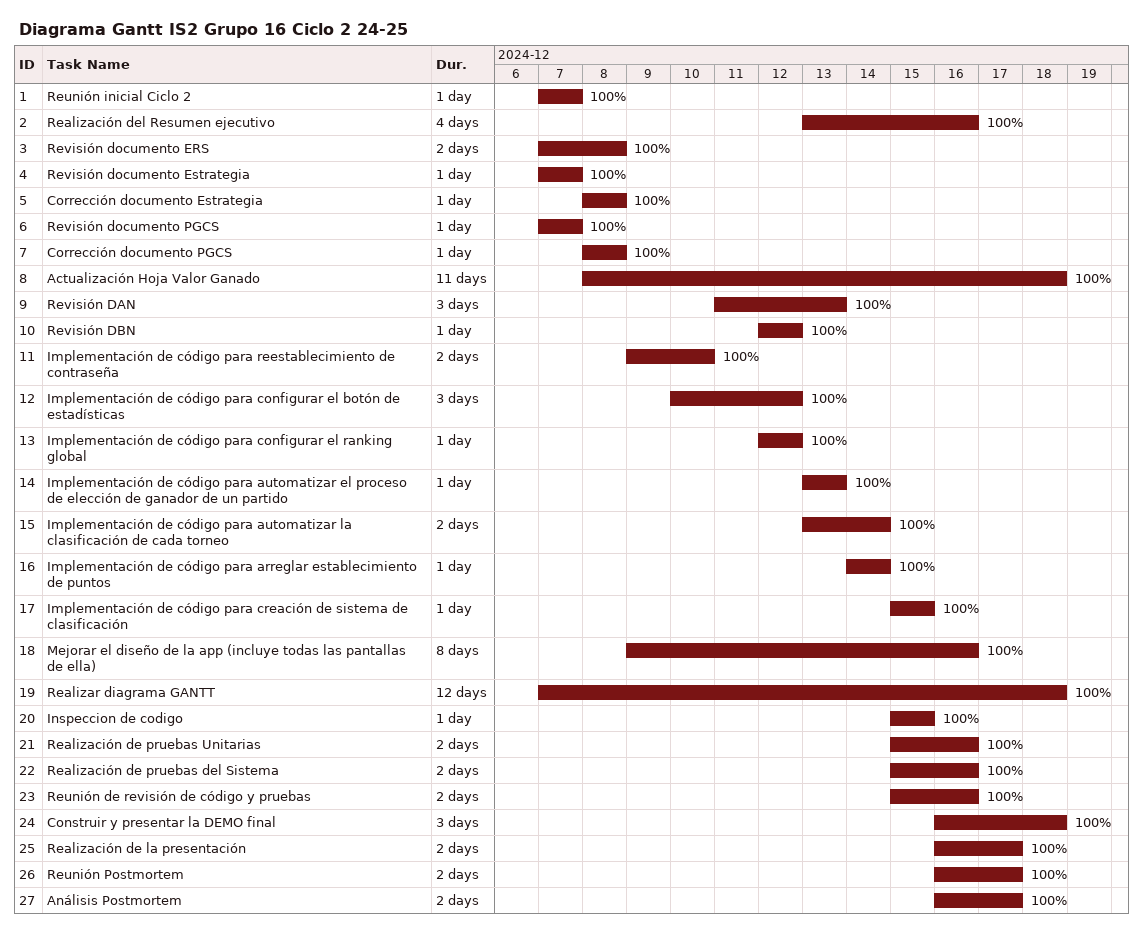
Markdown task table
Diagrama Gantt IS2 Grupo 16 Ciclo 2 24-25

| ID | Task | Duration | Start | Finish | % complete |
|---|---|---|---|---|---|
| 1 | Reunión inicial Ciclo 2 | 1d | 2024-12-07 | 2024-12-07 | 100 |
| 2 | Realización del Resumen ejecutivo | 4d | 2024-12-13 | 2024-12-16 | 100 |
| 3 | Revisión documento ERS | 2d | 2024-12-07 | 2024-12-08 | 100 |
| 4 | Revisión documento Estrategia | 1d | 2024-12-07 | 2024-12-07 | 100 |
| 5 | Corrección documento Estrategia | 1d | 2024-12-08 | 2024-12-08 | 100 |
| 6 | Revisión documento PGCS | 1d | 2024-12-07 | 2024-12-07 | 100 |
| 7 | Corrección documento PGCS | 1d | 2024-12-08 | 2024-12-08 | 100 |
| 8 | Actualización Hoja Valor Ganado | 11d | 2024-12-08 | 2024-12-18 | 100 |
| 9 | Revisión DAN | 3d | 2024-12-11 | 2024-12-13 | 100 |
| 10 | Revisión DBN | 1d | 2024-12-12 | 2024-12-12 | 100 |
| 11 | Implementación de código para reestablecimiento de contraseña | 2d | 2024-12-09 | 2024-12-10 | 100 |
| 12 | Implementación de código para configurar el botón de estadísticas | 3d | 2024-12-10 | 2024-12-12 | 100 |
| 13 | Implementación de código para configurar el ranking global | 1d | 2024-12-12 | 2024-12-12 | 100 |
| 14 | Implementación de código para automatizar el proceso de elección de ganador de un partido | 1d | 2024-12-13 | 2024-12-13 | 100 |
| 15 | Implementación de código para automatizar la clasificación de cada torneo | 2d | 2024-12-13 | 2024-12-14 | 100 |
| 16 | Implementación de código para arreglar establecimiento de puntos | 1d | 2024-12-14 | 2024-12-14 | 100 |
| 17 | Implementación de código para creación de sistema de clasificación | 1d | 2024-12-15 | 2024-12-15 | 100 |
| 18 | Mejorar el diseño de la app (incluye todas las pantallas de ella) | 8d | 2024-12-09 | 2024-12-16 | 100 |
| 19 | Realizar diagrama GANTT | 12d | 2024-12-07 | 2024-12-18 | 100 |
| 20 | Inspeccion de codigo | 1d | 2024-12-15 | 2024-12-15 | 100 |
| 21 | Realización de pruebas Unitarias | 2d | 2024-12-15 | 2024-12-16 | 100 |
| 22 | Realización de pruebas del Sistema | 2d | 2024-12-15 | 2024-12-16 | 100 |
| 23 | Reunión de revisión de código y pruebas | 2d | 2024-12-15 | 2024-12-16 | 100 |
| 24 | Construir y presentar la DEMO final | 3d | 2024-12-16 | 2024-12-18 | 100 |
| 25 | Realización de la presentación | 2d | 2024-12-16 | 2024-12-17 | 100 |
| 26 | Reunión Postmortem | 2d | 2024-12-16 | 2024-12-17 | 100 |
| 27 | Análisis Postmortem | 2d | 2024-12-16 | 2024-12-17 | 100 |
